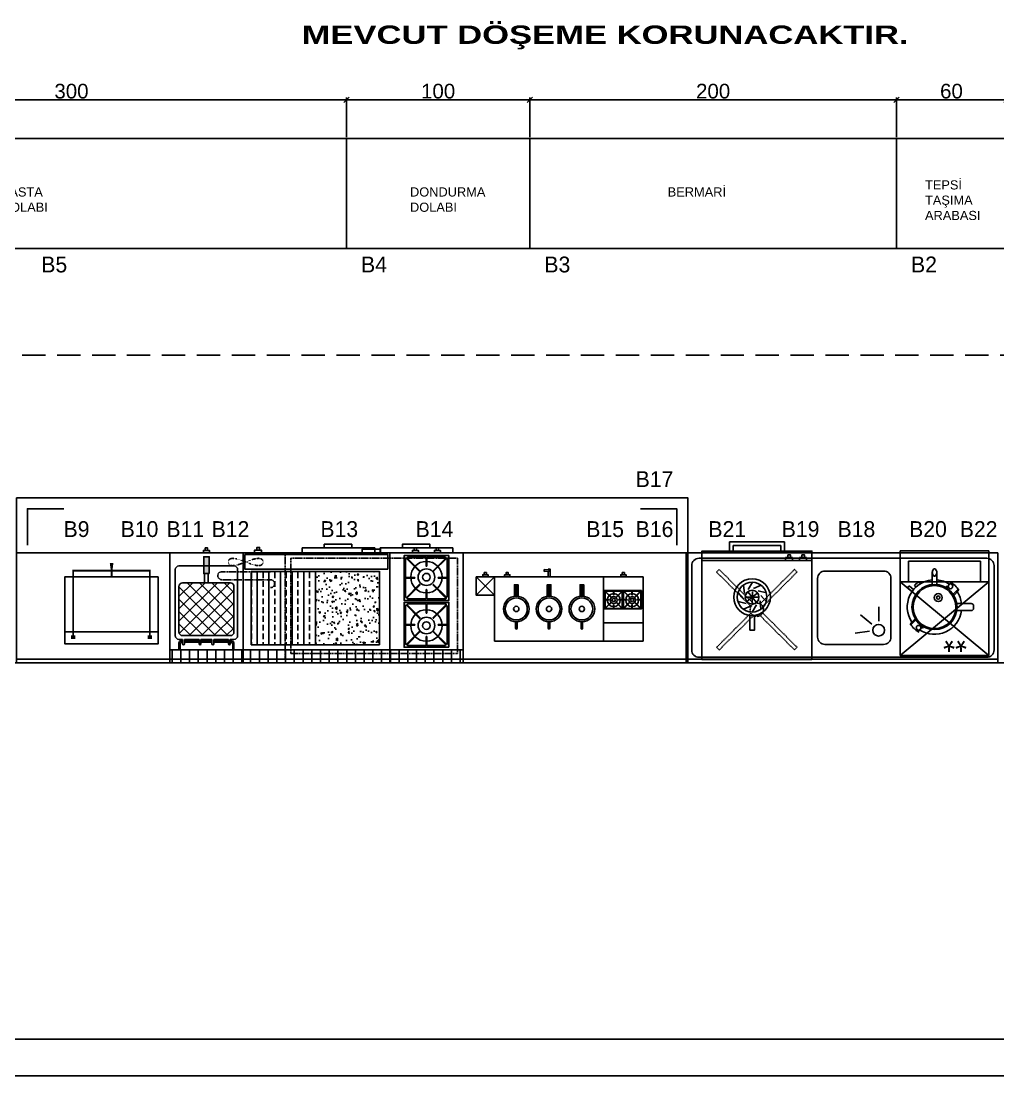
# Model space of a CAD drawing. Header units: millimetres. Extents: x 2103 to 6649, y 37758 to 41844.
# Drawn here: x 2624 to 3157, y 39838 to 40413 of the extents above; entities that cross this region are included whole.
import ezdxf
from ezdxf.enums import TextEntityAlignment as Align

# ---------------------------------------------------------------- set-up
doc = ezdxf.new("R2010")
doc.units = ezdxf.units.MM
doc.linetypes.add('DASHED', pattern=[0.75, 0.5, -0.25])
doc.linetypes.add('HIDDENX2', pattern=[19.05, 12.7, -6.35])
for name, color, linetype in [('A_DuvarAlcipan_WallPlasterboard', 53, 'Continuous'), ('A_DuvarBlok_WallBrickBlock', 87, 'Continuous'), ('S2000-002 Çizgi', 7, 'Continuous'), ('Z_Xref', 7, 'Continuous')]:
    doc.layers.add(name, color=color, linetype=linetype)
doc.layers.add('YN_U_ANTET YAZI', color=50, linetype='Continuous', lineweight=30)
doc.styles.add('NKY', font='arial.ttf')
doc.styles.add('OLCU-5mm', font='arial.ttf', dxfattribs={"width": 0.75, "height": 12.5})
doc.styles.get("Standard").update_dxf_attribs({"font": 'arial.ttf'})
doc.styles.add('TAKSİM', font='GOTHIC.TTF', dxfattribs={"height": 20})
doc.dimstyles.new('OLCU50', dxfattribs={"dimtxt": 8, "dimasz": 3, "dimexe": 1.25, "dimexo": 0.625, "dimtad": 1, "dimdec": 0, "dimtxsty": 'Standard', "dimblk": 'OBLIQUE', "dimcen": 2.5, "dimclrd": 256, "dimclre": 251, "dimclrt": 25, "dimadec": 0, "dimazin": 0, "dimtfac": 1, "dimtdec": 0, "dimtmove": 0, "dimatfit": 3, "dimldrblk": 'OBLIQUE', "dimfxl": 1, "dimarcsym": 0})

# ---------------------------------------------------------------- blocks, each defined once
blk = doc.blocks.new('_Oblique')
at = {"color": 0, "linetype": 'ByBlock', "lineweight": -2}
blk.add_line((-0.5, -0.5), (0.5, 0.5), dxfattribs=at)
blk = doc.blocks.new('*D7')
at = {"color": 251, "lineweight": -2, "transparency": 16777216}
for p, q in [((2501.24, 40349.91), (2501.24, 40371.54)), ((2801.24, 40349.91), (2801.24, 40371.54))]:
    blk.add_line(p, q, dxfattribs=at)
at = {"lineweight": -2, "transparency": 16777216}
blk.add_line((2501.24, 40370.29), (2801.24, 40370.29), dxfattribs=at)
at = {"layer": 'Defpoints', "color": 0, "transparency": 16777216}
for p in [(2801.24, 40370.29), (2501.24, 40349.29), (2801.24, 40349.29)]:
    blk.add_point(p, dxfattribs=at)
at = {"lineweight": -2, "transparency": 16777216, "xscale": 3, "yscale": 3, "zscale": 3, "rotation": 180}
blk.add_blockref('_Oblique', (2501.24, 40370.29), dxfattribs=at)
at = {"lineweight": -2, "transparency": 16777216, "xscale": 3, "yscale": 3, "zscale": 3}
blk.add_blockref('_Oblique', (2801.24, 40370.29), dxfattribs=at)
at = {"color": 25, "transparency": 16777216, "insert": (2651.24, 40375), "char_height": 8, "attachment_point": 5}
blk.add_mtext('300', dxfattribs=at)
blk = doc.blocks.new('*D8')
at = {"color": 251, "lineweight": -2, "transparency": 16777216}
for p, q in [((2801.24, 40349.91), (2801.24, 40371.54)), ((2901.24, 40349.91), (2901.24, 40371.54))]:
    blk.add_line(p, q, dxfattribs=at)
at = {"lineweight": -2, "transparency": 16777216}
blk.add_line((2801.24, 40370.29), (2901.24, 40370.29), dxfattribs=at)
at = {"layer": 'Defpoints', "color": 0, "transparency": 16777216}
for p in [(2901.24, 40370.29), (2801.24, 40349.29), (2901.24, 40349.29)]:
    blk.add_point(p, dxfattribs=at)
at = {"lineweight": -2, "transparency": 16777216, "xscale": 3, "yscale": 3, "zscale": 3, "rotation": 180}
blk.add_blockref('_Oblique', (2801.24, 40370.29), dxfattribs=at)
at = {"lineweight": -2, "transparency": 16777216, "xscale": 3, "yscale": 3, "zscale": 3}
blk.add_blockref('_Oblique', (2901.24, 40370.29), dxfattribs=at)
at = {"color": 25, "transparency": 16777216, "insert": (2851.24, 40375), "char_height": 8, "attachment_point": 5}
blk.add_mtext('100', dxfattribs=at)
blk = doc.blocks.new('*D9')
at = {"color": 251, "lineweight": -2, "transparency": 16777216}
for p, q in [((2901.24, 40349.91), (2901.24, 40371.54)), ((3101.24, 40349.91), (3101.24, 40371.54))]:
    blk.add_line(p, q, dxfattribs=at)
at = {"lineweight": -2, "transparency": 16777216}
blk.add_line((2901.24, 40370.29), (3101.24, 40370.29), dxfattribs=at)
at = {"layer": 'Defpoints', "color": 0, "transparency": 16777216}
for p in [(3101.24, 40370.29), (2901.24, 40349.29), (3101.24, 40349.29)]:
    blk.add_point(p, dxfattribs=at)
at = {"lineweight": -2, "transparency": 16777216, "xscale": 3, "yscale": 3, "zscale": 3, "rotation": 180}
blk.add_blockref('_Oblique', (2901.24, 40370.29), dxfattribs=at)
at = {"lineweight": -2, "transparency": 16777216, "xscale": 3, "yscale": 3, "zscale": 3}
blk.add_blockref('_Oblique', (3101.24, 40370.29), dxfattribs=at)
at = {"color": 25, "transparency": 16777216, "insert": (3001.24, 40375), "char_height": 8, "attachment_point": 5}
blk.add_mtext('200', dxfattribs=at)
blk = doc.blocks.new('*D10')
at = {"color": 251, "lineweight": -2, "transparency": 16777216}
for p, q in [((3101.24, 40349.91), (3101.24, 40371.54)), ((3161.24, 40349.91), (3161.24, 40371.54))]:
    blk.add_line(p, q, dxfattribs=at)
at = {"lineweight": -2, "transparency": 16777216}
blk.add_line((3101.24, 40370.29), (3161.24, 40370.29), dxfattribs=at)
at = {"layer": 'Defpoints', "color": 0, "transparency": 16777216}
for p in [(3161.24, 40370.29), (3101.24, 40349.29), (3161.24, 40349.29)]:
    blk.add_point(p, dxfattribs=at)
at = {"lineweight": -2, "transparency": 16777216, "xscale": 3, "yscale": 3, "zscale": 3, "rotation": 180}
blk.add_blockref('_Oblique', (3101.24, 40370.29), dxfattribs=at)
at = {"lineweight": -2, "transparency": 16777216, "xscale": 3, "yscale": 3, "zscale": 3}
blk.add_blockref('_Oblique', (3161.24, 40370.29), dxfattribs=at)
at = {"color": 25, "transparency": 16777216, "insert": (3131.24, 40375), "char_height": 8, "attachment_point": 5}
blk.add_mtext('60', dxfattribs=at)
blk = doc.blocks.new('A$C521B02A0')
at = {"layer": 'S2000-002 Çizgi'}
blk.add_line((6.65, 10), (10.64, 10), dxfattribs=at)
for points in [[(0, 64), (0, 10), (60, 10), (60, 64)], [(0, 64), (0, 5), (60, 5), (60, 64)], [(3, 10), (6.65, 10), (6.65, 8.54), (3, 8.54)], [(3.97, 8.54), (5.43, 8.54), (5.43, 7.08), (3.97, 7.08)], [(10.64, 10), (14.29, 10), (14.29, 8.54), (10.64, 8.54)], [(11.61, 8.54), (13.07, 8.54), (13.07, 7.08), (11.61, 7.08)], [(45, 0), (15, 0), (15, 5), (45, 5)], [(43, 2), (17, 2), (17, 5), (43, 5)]]:
    blk.add_lwpolyline(points, close=True, dxfattribs=at)
at = {"layer": 'S2000-002 Çizgi', "linetype": 'DASHED'}
for points in [[(8.08, 57.42), (9.49, 58.84)], [(9.49, 58.84), (28.24, 40.09)], [(31.86, 40.19), (50.51, 58.84)], [(50.51, 58.84), (51.92, 57.42)], [(8.08, 57.42), (26.83, 38.67)], [(33.27, 38.77), (51.92, 57.42)], [(26.73, 35.06), (8.08, 16.41)], [(33.17, 35.16), (51.92, 16.41)], [(28.14, 33.64), (9.49, 15)], [(31.76, 33.74), (50.51, 15)], [(9.49, 15), (8.08, 16.41)], [(50.51, 15), (51.92, 16.41)]]:
    blk.add_lwpolyline(points, dxfattribs=at)
blk.add_circle((30, 36.92), 3.63, dxfattribs=at)
blk = doc.blocks.new('A$C3C3A6592')
at = {"layer": 'S2000-002 Çizgi'}
for points in [[(0, 57), (48.31, 16.91)], [(0, 16.91), (48.31, 57)], [(0, 16.91), (48.31, 16.91)]]:
    blk.add_lwpolyline(points, dxfattribs=at)
for points in [[(0, 0), (48.31, 0), (48.31, 57), (0, 57)], [(4.59, 5.64), (43.71, 5.64), (43.71, 16.91), (4.59, 16.91)]]:
    blk.add_lwpolyline(points, close=True, dxfattribs=at)
blk.add_text('**', height=12, dxfattribs=at).set_placement((11.89, 43.01))
blk = doc.blocks.new('A$C2B7B2AEF')
at = {"layer": 'S2000-002 Çizgi'}
for p, q in [((8.46, 31.82), (5.61, 34.55)), ((23.37, 33.48), (25.12, 35.78)), ((24.38, 32.7), (26.14, 35)), ((26.08, 35.45), (25.57, 35.84)), ((1.55, 29.58), (1.18, 29.93)), ((2.47, 30.71), (1.55, 29.58)), ((4.41, 29.07), (3.39, 27.82)), ((7.9, 31.47), (5.08, 34.17)), ((25.71, 31.44), (26.74, 32.22)), ((27.63, 28.89), (28.66, 29.66)), ((4.03, 27.2), (3.39, 27.82)), ((27.09, 22.56), (33.71, 22.56)), ((27.09, 20), (33.71, 20)), ((25.27, 13.5), (26.29, 14.75)), ((25.64, 15.37), (26.29, 14.75)), ((27.21, 11.86), (28.13, 12.99)), ((28.13, 12.99), (28.49, 12.64)), ((12.92, 9.11), (12.92, 1.28)), ((16.76, 9.11), (16.76, 1.28)), ((21.22, 10.74), (24.06, 8.02)), ((21.77, 11.1), (24.59, 8.4)), ((14.2, 0), (15.48, 0))]:
    blk.add_line(p, q, dxfattribs=at)
for centre, radius in [((3.55, 30.01), 1.28), ((14.84, 21.28), 12.32), ((14.84, 21.28), 11.68), ((19.97, 19.22), 2.18), ((19.97, 19.22), 0.896), ((26.13, 12.56), 1.28)]:
    blk.add_circle(centre, radius, dxfattribs=at)
for centre, radius, start, end in [((14.84, 21.28), 16.16, 124.81827, 147.66064), ((14.84, 21.28), 14.88, 4.93477, 123.82077), ((25.38, 35.58), 0.32, 52.56997, 142.56997), ((25.89, 35.19), 0.32, 322.56997, 52.56997), ((14.84, 21.28), 14.88, 146.72763, 262.58633), ((14.84, 21.28), 16.16, 31.21037, 42.57469), ((14.84, 21.28), 14.88, 326.72763, 355.06523), ((32.34, 21.28), 0.64, 129.41842, 230.58158), ((34.23, 18.98), 3.62, 98.2247, 129.41842), ((34.23, 23.58), 3.62, 230.58158, 261.7753), ((33.19, 18.98), 3.62, 50.58158, 81.7753), ((33.19, 23.58), 3.62, 278.2247, 309.41842), ((35.08, 21.28), 0.64, 309.41842, 50.58158), ((14.84, 21.28), 16.16, 304.81827, 327.66064), ((14.84, 21.28), 14.88, 277.41367, 303.82077), ((14.2, 1.28), 1.28, 180, 270), ((15.48, 1.28), 1.28, 270, 0)]:
    blk.add_arc(centre, radius, start, end, dxfattribs=at)
blk = doc.blocks.new('A$C08847F1B')
at = {"layer": 'S2000-002 Çizgi'}
blk.add_lwpolyline([(0, 30.57), (30.57, 30.57), (30.57, 0), (0, 0), (0, 30.57)], dxfattribs=at)
blk.add_lwpolyline([(15.55, 29.52), (15.55, 23.44, -0.414214), (15.34, 23.23), (15.23, 23.23, -0.414214), (15.02, 23.44), (15.02, 29.52), (2.68, 29.52, 0.668179), (2.31, 28.63), (10.81, 20.13, -0.810443), (10.38, 19.82), (1.59, 28.61, 0.668179), (1.05, 28.39), (1.05, 15.55), (7.13, 15.55, -0.414214), (7.34, 15.34), (7.34, 15.23, -0.414214), (7.13, 15.02), (1.05, 15.02), (1.05, 2.68, 0.668179), (1.94, 2.31), (10.43, 10.81, -0.810443), (10.75, 10.38), (1.96, 1.59, 0.668179), (2.18, 1.05), (15.02, 1.05), (15.02, 7.13, -0.414214), (15.23, 7.34), (15.34, 7.34, -0.414214), (15.55, 7.13), (15.55, 1.05), (27.88, 1.05, 0.668179), (28.26, 1.94), (19.76, 10.43, -0.810443), (20.19, 10.75), (28.98, 1.96, 0.668179), (29.52, 2.18), (29.52, 15.02), (23.44, 15.02, -0.414214), (23.23, 15.23), (23.23, 15.34, -0.414214), (23.44, 15.55), (29.52, 15.55), (29.52, 28.39, 0.668179), (28.98, 28.61), (20.19, 19.82, -0.810443), (19.76, 20.13), (28.26, 28.63, 0.668179), (27.88, 29.52)], format="xyb", close=True, dxfattribs=at)
for radius in [10.75, 5.66, 2.6]:
    blk.add_circle((15.28, 15.8), radius, dxfattribs=at)
blk = doc.blocks.new('A$C0AAB4699')
at = {"layer": 'S2000-002 Çizgi'}
for points in [[(34.38, 14.79, -0.072213), (32.37, 14.79), (32.37, 8.52), (34.38, 8.52)], [(50.24, 8.52), (52.26, 8.52), (52.26, 14.79, -0.072213), (50.24, 14.79)], [(68.12, 8.52), (70.13, 8.52), (70.13, 14.79, -0.072213), (68.12, 14.79)]]:
    blk.add_hatch(color=256, dxfattribs=at).paths.add_polyline_path(points)
for p, q in [((81, 14.21), (91, 4.21)), ((91, 14.21), (81, 4.21))]:
    blk.add_line(p, q, dxfattribs=at)
for points in [[(0, 4.21), (81, 4.21), (81, 39.21), (0, 39.21)], [(0, 29.21), (21.5, 29.21), (21.5, 39.21), (0, 39.21)], [(81, 4.21), (21.5, 4.21), (21.5, 39.21), (81, 39.21)], [(81, 4.21), (91, 4.21), (91, 14.21), (81, 14.21)], [(9.28, 4.21), (12.19, 4.21), (12.19, 3.05), (9.28, 3.05)], [(10.15, 3.05), (11.32, 3.05), (11.32, 1.88), (10.15, 1.88)], [(53.85, 0.2), (51.19, 0.41), (51.19, 1.04), (53.85, 1.25)], [(75.53, 4.21), (72.62, 4.21), (72.62, 3.05), (75.53, 3.05)], [(74.66, 3.05), (73.49, 3.05), (73.49, 1.88), (74.66, 1.88)], [(87.46, 4.21), (84.54, 4.21), (84.54, 3.05), (87.46, 3.05)], [(86.58, 3.05), (85.42, 3.05), (85.42, 1.88), (86.58, 1.88)]]:
    blk.add_lwpolyline(points, close=True, dxfattribs=at)
for points in [[(32.94, 28.7), (32.94, 32.22)], [(33.81, 32.22), (33.81, 28.7)], [(50.81, 32.22), (50.81, 28.7)], [(51.69, 28.7), (51.69, 32.22)], [(68.69, 32.22), (68.69, 28.7)], [(69.56, 28.7), (69.56, 32.22)], [(34.38, 14.79), (34.38, 8.52), (32.37, 8.52), (32.37, 14.79)], [(50.24, 14.79), (50.24, 8.52), (52.26, 8.52), (52.26, 14.79)], [(68.12, 14.79), (68.12, 8.52), (70.13, 8.52), (70.13, 14.79)], [(51.8, 0), (50.7, 0), (50.7, 4.21)], [(51.8, 4.21), (51.8, 1.08)], [(51.8, 0.36), (51.8, 0)]]:
    blk.add_lwpolyline(points, dxfattribs=at)
for centre, radius in [((33.37, 21.71), 7), ((33.37, 21.71), 6), ((33.37, 21.71), 1.45), ((51.25, 21.71), 7), ((51.25, 21.71), 6), ((51.25, 21.71), 1.45), ((69.12, 21.71), 7), ((69.12, 21.71), 6), ((69.12, 21.71), 1.45)]:
    blk.add_circle(centre, radius, dxfattribs=at)
for centre in [(33.37, 32.22), (51.25, 32.22), (69.12, 32.22)]:
    blk.add_arc(centre, 0.438, 0, 180, dxfattribs=at)
at = {"layer": 'S2000-002 Çizgi', "yscale": 0.3284582400001454}
for xscale, zscale in [(-0.3284582400001454, 0.3284582400000002), (0.3284582400001454, 0.3284582400001454)]:
    blk.add_blockref('A$C08847F1B', (10.96, 11.7), dxfattribs=dict(at, xscale=xscale, zscale=zscale))
blk = doc.blocks.new('A$C035C0B13')
at = {"layer": 'S2000-002 Çizgi'}
for p, q in [((105.13, 22.71), (105.13, 30.6)), ((101.22, 21.05), (95.13, 26.06)), ((99.99, 17.24), (92.18, 16.13))]:
    blk.add_line(p, q, dxfattribs=at)
for points in [[(170, 60), (0, 60), (0, 0), (170, 0)], [(170, 2), (0, 2), (0, 0), (170, 0)]]:
    blk.add_lwpolyline(points, close=True, dxfattribs=at)
for points in [[(163.87, 57), (7, 57, 0.414214), (3, 53), (3, 7, 0.414214), (7, 3), (163.87, 3, 0.414214), (167.87, 7), (167.87, 53, 0.414214)], [(107.65, 50), (75.65, 50, 0.414214), (71.65, 46), (71.65, 14, 0.414214), (75.65, 10), (107.65, 10, 0.414214), (111.65, 14), (111.65, 46, 0.414214)]]:
    blk.add_lwpolyline(points, format="xyb", close=True, dxfattribs=at)
blk.add_circle((104.94, 17.74), 3.19, dxfattribs=at)
blk = doc.blocks.new('A$C3D735FFB')
at = {"layer": 'S2000-002 Çizgi'}
blk.add_lwpolyline([(0, 7.57), (51, 7.57), (51, 44.03), (0, 44.03)], close=True, dxfattribs=at)
for points, const_width in [([(3.46, 40.35), (5.8, 40.35)], 2), ([(4.63, 40.03), (4.63, 4.11), (25.5, 4.11)], 1), ([(46.37, 40.03), (46.37, 4.11), (25.5, 4.11)], 1), ([(47.54, 40.35), (45.2, 40.35)], 2)]:
    blk.add_lwpolyline(points, dxfattribs=dict(at, const_width=const_width))
blk.add_lwpolyline([(51, 37.48), (0, 37.48)], dxfattribs=at)
blk.add_lwpolyline([(25.44, 7.48, 1, 1, 0), (25.44, 3.72, 1, 2, 0), (25.44, 0, 2, 2, 0)], format="xyseb", dxfattribs=at)
blk = doc.blocks.new('A$C689931EA')
at = {"layer": 'S2000-002 Çizgi'}
h = blk.add_hatch(dxfattribs=at)
h.set_pattern_fill('ANSI31', color=256, scale=1.5, angle=45, style=0)
h.set_pattern_definition([(90, (-3458.603, -5003.7387), (-4.7625, 9e-16), [])])
h.paths.add_polyline_path([(0, 62.62), (0, 55.62), (40, 55.62), (40, 62.62)])
h = blk.add_hatch(color=256, dxfattribs=at)
h.paths.add_polyline_path([(35, 51.8), (35, 52.44), (35, 55.62), (34.36, 55.62), (34.36, 52.44, -0.414214), (33.36, 51.44), (33, 51.44), (33, 50.8), (34, 50.8, 0.414214)])
h.paths.add_polyline_path([(32, 51.44), (24, 51.44), (24, 50.8), (32, 50.8)])
h.paths.add_polyline_path([(23, 51.44), (17, 51.44), (17, 50.8), (23, 50.8)])
h.paths.add_polyline_path([(16, 51.44), (8, 51.44), (8, 50.8), (16, 50.8)])
h.paths.add_polyline_path([(5.64, 52.44), (5.64, 55.62), (5, 55.62), (5, 51.8, 0.414214), (6, 50.8), (6.64, 50.8), (7, 50.8), (7, 51.44), (6.64, 51.44, -0.414214)])
h = blk.add_hatch(dxfattribs=at)
h.set_pattern_fill('ANSI37', color=256, scale=1.5, style=0)
h.set_pattern_definition([(45, (-3527.4764, -4991.5224), (-3.367596, 3.367596), []), (135, (-3527.4764, -4991.5224), (-3.367596, -3.367596), [])])
h.paths.add_polyline_path([(35, 45.84, 0.414214), (33, 47.84), (7, 47.84, 0.414214), (5, 45.84), (5, 21.01, 0.414214), (7, 19.01), (33, 19.01, 0.414214), (35, 21.01)])
blk.add_hatch(color=256, dxfattribs=at).paths.add_polyline_path([(18.49, 14.01), (21.51, 14.01), (21.51, 4.84), (18.49, 4.84)])
for p, q in [((5, 51.8), (5, 55.62)), ((5, 55.62), (5.64, 55.62)), ((5.64, 55.62), (5.64, 52.44)), ((7, 49.84), (7, 52.32)), ((8, 49.84), (8, 52.32)), ((16, 49.84), (16, 52.32)), ((17, 49.84), (17, 52.32)), ((23, 49.84), (23, 52.32)), ((24, 49.84), (24, 52.32)), ((32, 49.84), (32, 52.32)), ((33, 49.84), (33, 52.32)), ((34.36, 55.62), (34.36, 52.44)), ((35, 55.62), (34.36, 55.62)), ((35, 52.44), (35, 55.62)), ((35, 52.44), (35, 51.8)), ((6.64, 50.8), (6, 50.8)), ((6.64, 51.44), (7, 51.44)), ((7, 50.8), (6.64, 50.8)), ((8, 51.44), (16, 51.44)), ((16, 50.8), (8, 50.8)), ((17, 51.44), (23, 51.44)), ((23, 50.8), (17, 50.8)), ((24, 51.44), (32, 51.44)), ((32, 50.8), (24, 50.8)), ((33, 51.44), (33.36, 51.44)), ((34, 50.8), (33, 50.8))]:
    blk.add_line(p, q, dxfattribs=at)
for points in [[(0, 2.62), (40, 2.62), (40, 62.62), (0, 62.62)], [(0, 62.62), (40, 62.62), (40, 55.62), (0, 55.62)], [(19, 19.01), (19, 14.01), (21, 14.01), (21, 19.01)], [(18.49, 14.01), (21.51, 14.01), (21.51, 4.84), (18.49, 4.84)], [(18.36, 2.62), (21.64, 2.62), (21.64, 1.31), (18.36, 1.31)], [(19.34, 1.31), (20.66, 1.31), (20.66, 0), (19.34, 0)]]:
    blk.add_lwpolyline(points, close=True, dxfattribs=at)
for points in [[(29, 9.84), (5, 9.84, -0.414214), (3, 11.84), (3, 47.84, -0.414214), (5, 49.84), (7, 49.84)], [(33, 49.84), (35, 49.84, -0.414214), (37, 47.84), (37, 11.84, -0.414214), (35, 9.84), (29, 9.84)]]:
    blk.add_lwpolyline(points, format="xyb", dxfattribs=at)
blk.add_lwpolyline([(7, 47.84), (33, 47.84, -0.414214), (35, 45.84), (35, 21.01, -0.414214), (33, 19.01), (7, 19.01, -0.414214), (5, 21.01), (5, 45.84, -0.414214)], format="xyb", close=True, dxfattribs=at)
for points in [[(8, 49.84), (16, 49.84)], [(17, 49.84), (23, 49.84)], [(24, 49.84), (32, 49.84)]]:
    blk.add_lwpolyline(points, dxfattribs=at)
for centre, radius, start, end in [((6, 51.8), 1, 180, 270), ((6.64, 52.44), 1, 180, 270), ((7.5, 52.32), 0.5, 0, 180), ((16.5, 52.32), 0.5, 0, 180), ((23.5, 52.32), 0.5, 0, 180), ((32.5, 52.32), 0.5, 0, 180), ((33.36, 52.44), 1, 270, 0), ((34, 51.8), 1, 270, 0)]:
    blk.add_arc(centre, radius, start, end, dxfattribs=at)
blk = doc.blocks.new('A$C35455AC0')
at = {"layer": 'S2000-002 Çizgi'}
h = blk.add_hatch(dxfattribs=at)
h.set_pattern_fill('ANSI31', color=256, scale=1.5, angle=45, style=0)
h.set_pattern_definition([(90, (-4825.414, -5289.878), (-4.7625, 9e-16), [])])
h.paths.add_polyline_path([(80, 55.92), (80, 62.92), (0, 62.92), (0, 55.92)])
h = blk.add_hatch(dxfattribs=at)
h.set_pattern_fill('AR-CONC', color=256, scale=0.05, angle=45, style=0)
h.set_pattern_definition([(95, (-2766.726, -4996.208), (7.004733, 5.877669), [0.9525, -10.4775]), (40, (-2766.726, -4996.208), (-8.000894, 5.50885), [0.762, -8.382]), (145.451, (-2766.143, -4995.718), (-0.996108, 11.386512), [0.8095, -8.9045]), (91.1842, (-2768.522, -4994.412), (11.070512, 8.09767), [1.42875, -15.71625]), (141.6356, (-2767.6, -4993.737), (-0.354307, 17.141322), [1.21425, -13.35675]), (36.184, (-2768.522, -4994.412), (-0.35428, 17.14132), [1.143, -12.573]), (66, (-2767.1754, -4993.963), (8.976028, 1.744763), [0.9525, -10.4775]), (11, (-2767.175, -4993.963), (-4.326996, 8.69706), [0.762, -8.382]), (116.4514, (-2766.427, -4993.817), (4.649002, 10.441823), [0.8095, -8.9045]), (82.5, (-2766.7264, -4996.2078), (-2.8802735, 3.0986707), [0, -8.2804, 0, -8.509, 0, -8.41375]), (52.5, (-2766.7264, -4996.208), (-1.1794864, 5.90435), [0, -4.8514, 0, -8.0899, 0, -3.20675]), (12.5, (-2768.729, -4998.2104), (4.9963932, 4.5913098), [0, -3.175, 0, -9.906, 0, -13.1445]), (2.5, (-2769.627, -4999.1084), (4.338195, 6.1361196), [0, -4.1275, 0, -6.5786, 0, -9.3345])])
h.paths.add_polyline_path([(40.53, 13.21), (40.53, 53.21), (5.53, 53.21), (5.53, 13.21)])
h = blk.add_hatch(dxfattribs=at)
h.set_pattern_fill('ANSI33', color=256, angle=45, style=0)
h.set_pattern_definition([(90, (-3755.852, -9492.9886), (-6.35, 1e-15), []), (90, (-3752.677, -9489.8136), (-6.35, 1e-15), [3.175, -1.5875])])
h.paths.add_polyline_path([(40.53, 53.21), (40.53, 13.21), (75.53, 13.21), (75.53, 53.21)])
for points in [[(0, 62.92), (80, 62.92), (80, 55.92), (0, 55.92)], [(0, 2.92), (80, 2.92), (80, 62.92), (0, 62.92)], [(5.53, 53.21), (40.53, 53.21), (40.53, 13.21), (5.53, 13.21)], [(75.53, 53.21), (40.53, 53.21), (40.53, 13.21), (75.53, 13.21)], [(1, 11.92), (79, 11.92), (79, 3.92), (1, 3.92)], [(5, 2.92), (15, 2.92), (15, 0.92), (5, 0.92)], [(70.06, 2.92), (73.7, 2.92), (73.7, 1.46), (70.06, 1.46)], [(71.02, 1.46), (72.48, 1.46), (72.48, 0), (71.02, 0)]]:
    blk.add_lwpolyline(points, close=True, dxfattribs=at)
blk = doc.blocks.new('A$C74BC67CC')
at = {"layer": 'S2000-002 Çizgi'}
h = blk.add_hatch(dxfattribs=at)
h.set_pattern_fill('ANSI31', color=256, scale=1.5, angle=45, style=0)
h.set_pattern_definition([(90, (-2258.432, -7204.478), (-4.7625, 9e-16), [])])
h.paths.add_polyline_path([(40, 55.62), (40, 62.62), (0, 62.62), (0, 55.62)])
blk.add_line((40, 55.62), (0, 55.62), dxfattribs=at)
for points in [[(0, 62.62), (40, 62.62), (40, 2.62), (0, 2.62)], [(12.36, 2.62), (15.64, 2.62), (15.64, 1.31), (12.36, 1.31)], [(13.34, 1.31), (14.66, 1.31), (14.66, 0), (13.34, 0)], [(24.36, 2.62), (27.64, 2.62), (27.64, 1.31), (24.36, 1.31)], [(25.34, 1.31), (26.66, 1.31), (26.66, 0), (25.34, 0)]]:
    blk.add_lwpolyline(points, close=True, dxfattribs=at)
at = {"layer": 'S2000-002 Çizgi', "xscale": 0.7999999999992724, "yscale": 0.7999999999992724, "zscale": 0.7999999999992724}
blk.add_blockref('A$C08847F1B', (7.77, 29.67), dxfattribs=at)
at = {"layer": 'S2000-002 Çizgi', "xscale": -0.7999999999992724, "yscale": 0.8000000000001819, "zscale": 0.8, "rotation": 180}
blk.add_blockref('A$C08847F1B', (7.77, 28.58), dxfattribs=at)
blk = doc.blocks.new('A$C35084B31')
at = {"layer": 'S2000-002 Çizgi'}
blk.add_line((160, 62.6), (0, 62.6), dxfattribs=at)
for points in [[(160, 4.6), (160, 64.6), (0, 64.6), (0, 4.6)], [(45.21, 1.96), (5.61, 1.96), (5.61, 4.6), (45.21, 4.6)], [(33.08, 1.96), (18.14, 1.96), (18.14, 0), (33.08, 0)], [(87.84, 1.96), (48.24, 1.96), (48.24, 4.6), (87.84, 4.6)], [(75.71, 1.96), (60.77, 1.96), (60.77, 0), (75.71, 0)]]:
    blk.add_lwpolyline(points, close=True, dxfattribs=at)
at = {"layer": 'S2000-002 Çizgi', "linetype": 'DASHED'}
blk.add_lwpolyline([(94, 59.6), (3, 59.6), (3, 7.6), (94, 7.6)], close=True, dxfattribs=at)
blk.add_lwpolyline([(97, 62.6), (97, 4.6)], dxfattribs=at)
for points in [[(131.67, 19.28), (105, 19.28, -1), (105, 23.63)], [(105, 14.93), (131.67, 14.93, 1), (131.67, 19.28)]]:
    blk.add_lwpolyline(points, format="xyb", dxfattribs=at)
at = {"layer": 'S2000-002 Çizgi', "linetype": 'DASHED', "ltscale": 0.1}
blk.add_lwpolyline([(125.56, 7.62), (124.1, 7.8), (122.4, 8.25), (120.54, 8.89), (118.59, 9.63), (116.64, 10.36), (114.78, 11), (113.07, 11.46), (111.62, 11.63), (110.47, 11.46), (109.66, 11), (109.17, 10.36), (109, 9.63), (109.17, 8.89), (109.66, 8.25), (110.47, 7.8), (111.62, 7.62), (113.07, 7.8), (114.78, 8.25), (116.64, 8.89), (118.59, 9.63), (120.54, 10.36), (122.4, 11), (124.1, 11.46), (125.56, 11.63), (126.7, 11.46), (127.52, 11), (128.01, 10.36), (128.17, 9.63), (128.01, 8.89), (127.52, 8.25), (126.7, 7.8)], close=True, dxfattribs=at)
blk = doc.blocks.new('A$C4AF1199D')
at = {"layer": 'S2000-002 Çizgi'}
for points in [[(5.4, 24.63), (5.79, 20.04)], [(10.19, 26.12), (7.81, 22.18)], [(14.95, 24.51), (10.7, 22.72)], [(2.4, 20.6), (5.42, 17.12)], [(6.25, 18), (13.75, 18)], [(12.59, 19.94), (7.13, 15.7)], [(7.66, 20.97), (12.41, 15.17)], [(10.18, 21.16), (10, 14.25)], [(17.85, 20.42), (13.36, 21.46)], [(17.79, 15.4), (14.77, 18.88)], [(2.34, 15.58), (6.83, 14.54)], [(5.24, 11.49), (9.49, 13.28)], [(10, 9.88), (12.38, 13.82)], [(14.79, 11.37), (14.4, 15.96)]]:
    blk.add_lwpolyline(points, dxfattribs=at)
blk.add_lwpolyline([(8.75, 0), (11.25, 0), (11.25, 8), (8.75, 8)], close=True, dxfattribs=at)
for radius in [10, 8.12, 3.75]:
    blk.add_circle((10, 18), radius, dxfattribs=at)

msp = doc.modelspace()

# ---------------------------------------------------------------- linework, layer by layer
at = {"color": 240, "linetype": 'HIDDENX2'}
msp.add_lwpolyline([(2433.87, 40231.1), (3516.65, 40231.1)], dxfattribs=at)
for points in [[(2621.24, 40153.33), (2987.42, 40153.33), (2987.42, 40063.33), (2621.24, 40063.33)], [(2621.24, 40063.33), (2704.87, 40063.33), (2704.87, 40123.33), (2621.24, 40123.33)], [(2864.87, 40063.33), (2986.58, 40063.33), (2986.58, 40123.33), (2864.87, 40123.33)], [(2621.24, 40065.33), (2704.87, 40065.33), (2704.87, 40063.33), (2621.24, 40063.33)], [(2986.58, 40065.33), (2864.87, 40065.33), (2864.87, 40063.33), (2986.58, 40063.33)]]:
    msp.add_lwpolyline(points, close=True)
for points in [[(2647.1, 40147.33), (2627.24, 40147.33), (2627.24, 40127.48)], [(2961.57, 40147.33), (2981.42, 40147.33), (2981.42, 40127.48)]]:
    msp.add_lwpolyline(points)
at = {"layer": 'A_DuvarAlcipan_WallPlasterboard'}
msp.add_lwpolyline([(3395.77, 40076.28), (3389.2, 40076.28), (3389.17, 40063.33), (2501.24, 40063.33), (2501.24, 40333.33)], dxfattribs=at)
at = {"layer": 'A_DuvarBlok_WallBrickBlock'}
msp.add_lwpolyline([(3334.59, 39894.55), (3318.29, 39894.55), (3318.29, 39858.05), (2474.59, 39858.05), (2474.59, 39838.05), (3334.59, 39838.05)], close=True, dxfattribs=at)
at = {"layer": 'Z_Xref'}
for points in [[(2601.24, 40349.29), (2701.24, 40349.29)], [(2701.24, 40349.29), (2801.24, 40349.29), (2801.24, 40289.29), (2701.24, 40289.29)], [(2701.24, 40289.29), (2601.24, 40289.29)], [(2701.67, 40289.29), (2627.27, 40289.29)]]:
    msp.add_lwpolyline(points, dxfattribs=at)
for points in [[(2901.24, 40349.29), (2901.24, 40289.29), (2801.24, 40289.29), (2801.24, 40349.29)], [(3101.24, 40349.29), (3101.24, 40289.29), (2901.24, 40289.29), (2901.24, 40349.29)], [(3101.24, 40349.29), (3161.24, 40349.29), (3161.24, 40289.29), (3101.24, 40289.29)]]:
    msp.add_lwpolyline(points, close=True, dxfattribs=at)

# ---------------------------------------------------------------- block references
at = {"rotation": 180}
for name, p in [('A$C35084B31', (2864.87, 40127.93)), ('A$C35455AC0', (2824.87, 40126.25))]:
    msp.add_blockref(name, p, dxfattribs=at)
msp.add_blockref('A$C035C0B13', (2986.58, 40063.33))
at = {"layer": 'S2000-002 Çizgi'}
for name, p, rotation in [('A$C521B02A0', (3055.09, 40129.2), 179.9999999999882), ('A$C689931EA', (2744.87, 40125.96), 180), ('A$C74BC67CC', (2864.87, 40125.96), 180), ('A$C3C3A6592', (3151.6, 40124.31), 179.9999999998324), ('A$C3D735FFB', (2698.58, 40117.71), 180), ('A$C0AAB4699', (2963.01, 40114.41), 179.9999999999996), ('A$C2B7B2AEF', (3143.28, 40078.89), 89.99999999998728)]:
    msp.add_blockref(name, p, dxfattribs=dict(at, rotation=rotation))
msp.add_blockref('A$C4AF1199D', (3012.49, 40081.1), dxfattribs=at)

# ---------------------------------------------------------------- texts
at = {"style": 'TAKSİM'}
for s, p in [('B5', (2641.86, 40276.21)), ('B4', (2816.27, 40276.21)), ('B3', (2916.27, 40276.21)), ('B2', (3116.27, 40276.21)), ('B17', (2969.28, 40159.17)), ('B9', (2654.01, 40131.92)), ('B10', (2688.37, 40131.92)), ('B11', (2713.36, 40131.92)), ('B12', (2737.96, 40131.92)), ('B13', (2797.32, 40131.92)), ('B14', (2849.25, 40131.92)), ('B15', (2942.34, 40131.92)), ('B16', (2969.28, 40131.92)), ('B21', (3008.94, 40131.92)), ('B19', (3048.94, 40131.92)), ('B18', (3079.4, 40131.92)), ('B20', (3118.45, 40131.92)), ('B22', (3146.07, 40131.92))]:
    msp.add_text(s, height=8.64, dxfattribs=at).set_placement(p, align=Align.CENTER)
at = {"layer": 'YN_U_ANTET YAZI', "color": 7, "insert": (2776.78, 40410.85), "char_height": 10, "width": 2031.2619, "attachment_point": 1, "style": 'OLCU-5mm'}
msp.add_mtext('{\\fArial|b1|i0|c162|p34;\\W1.35;MEVCUT DÖŞEME KORUNACAKTIR.}', dxfattribs=at)
at = {"layer": 'Z_Xref', "color": 34, "char_height": 5, "attachment_point": 1, "style": 'NKY'}
for s, insert in [('PASTA DOLABI', (2612.72, 40322.59)), ('DONDURMA DOLABI', (2835.9, 40322.59)), ('BERMARİ', (2976.46, 40322.59)), ('TEPSİ TAŞIMA ARABASI', (3116.81, 40326.44))]:
    msp.add_mtext_dynamic_manual_height_columns(s, width=10.1028, gutter_width=2000, heights=[0], dxfattribs=dict(at, insert=insert))

# ---------------------------------------------------------------- dimensions: what is measured, and where the dimension line sits
dim = msp.add_linear_dim(base=(2801.24, 40370.29), p1=(2501.24, 40349.29), p2=(2801.24, 40349.29), dimstyle='OLCU50')
dim.commit()
dim.dimension.update_dxf_attribs({"geometry": '*D7', "text_midpoint": (2651.24, 40375)})
for base, p1, p2, picture, middle in [((2901.24, 40370.29), (2801.24, 40349.29), (2901.24, 40349.29), '*D8', (2851.24, 40375)), ((3101.24, 40370.29), (2901.24, 40349.29), (3101.24, 40349.29), '*D9', (3001.24, 40375)), ((3161.24, 40370.29), (3101.24, 40349.29), (3161.24, 40349.29), '*D10', (3131.24, 40375))]:
    dim = msp.add_linear_dim(base=base, p1=p1, p2=p2, dimstyle='OLCU50', override={"dimtmove": 1})
    dim.commit()
    dim.dimension.update_dxf_attribs({"geometry": picture, "text_midpoint": middle})

doc.saveas('drawing.dxf')
